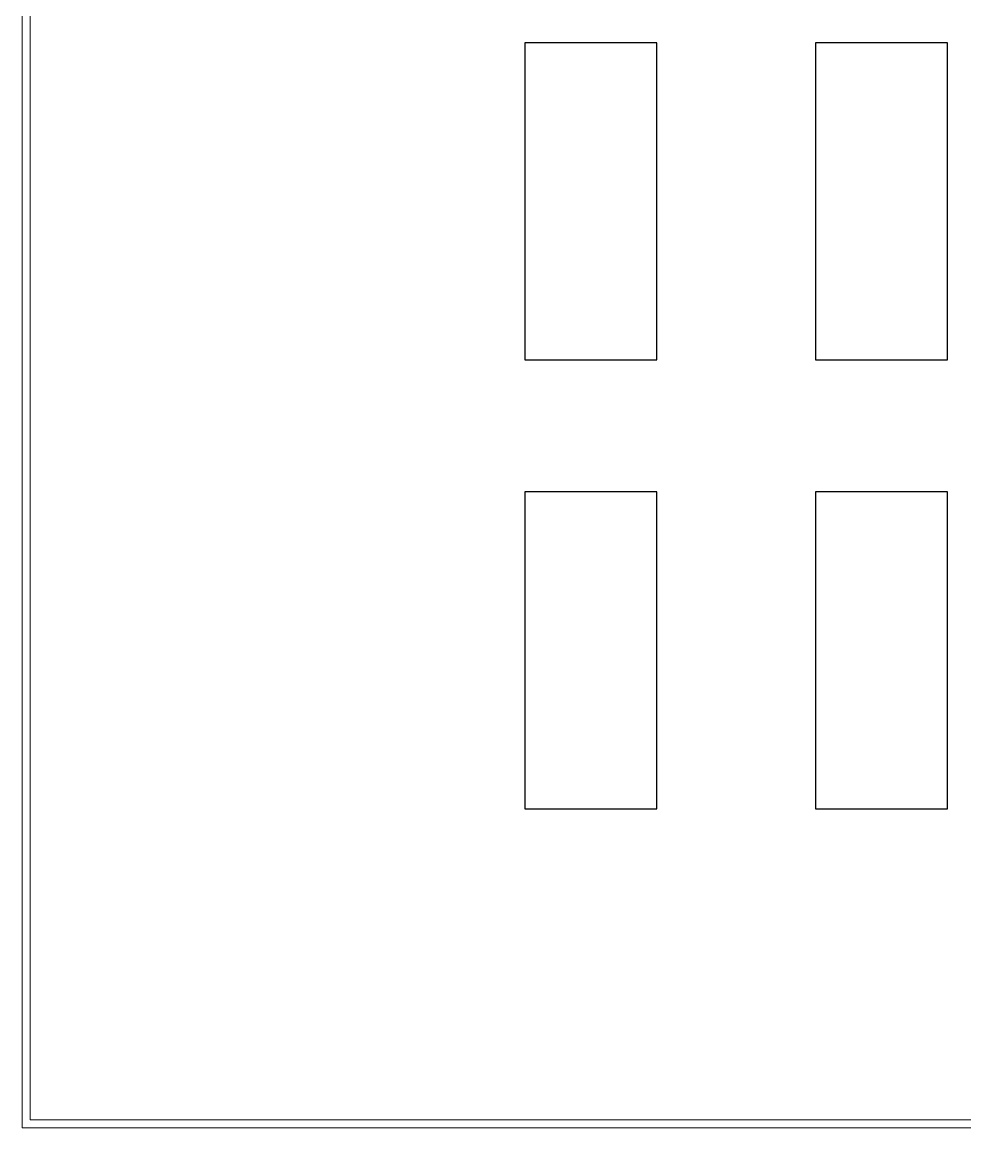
# Model space of a CAD drawing. Header units: millimetres. Extents: x -461 to 1315, y -154 to 152.
# Drawn here: x -319.61 to -301.77, y -154.11 to -133.18 of the extents above; entities that cross this region are included whole.
import ezdxf

# ---------------------------------------------------------------- set-up
doc = ezdxf.new("R2010")
doc.units = ezdxf.units.MM
doc.layers.add('A-WALL', color=253, linetype='Continuous', lineweight=15)
doc.layers.add('C-TRAL', color=212, linetype='Continuous')

msp = doc.modelspace()

# ---------------------------------------------------------------- linework, layer by layer
at = {"layer": 'A-WALL'}
for p, q in [((-319.611, -119.113), (-319.611, -154.113)), ((-319.461, -119.263), (-319.461, -153.963)), ((-311.248, -153.963), (-319.461, -153.963)), ((-311.248, -153.963), (-290.061, -153.963)), ((-319.611, -154.113), (-289.861, -154.113)), ((-319.611, -154.113), (-289.861, -154.113))]:
    msp.add_line(p, q, dxfattribs=at)
at = {"layer": 'C-TRAL'}
for p, q in [((-307.6, -133.576, 0.023), (-310.1, -133.576, 0.023)), ((-310.1, -133.576, 0.023), (-310.1, -139.576, 0.023)), ((-307.6, -139.576, 0.023), (-307.6, -133.576, 0.023)), ((-302.1, -133.576, 0.023), (-304.6, -133.576, 0.023)), ((-304.6, -133.576, 0.023), (-304.6, -139.576, 0.023)), ((-302.1, -139.576, 0.023), (-302.1, -133.576, 0.023)), ((-310.1, -139.576, 0.023), (-307.6, -139.576, 0.023)), ((-304.6, -139.576, 0.023), (-302.1, -139.576, 0.023)), ((-307.6, -142.076), (-310.1, -142.076)), ((-310.1, -142.076), (-310.1, -148.076)), ((-307.6, -148.076), (-307.6, -142.076)), ((-302.1, -142.076), (-304.6, -142.076)), ((-304.6, -142.076), (-304.6, -148.076)), ((-302.1, -148.076), (-302.1, -142.076)), ((-310.1, -148.076), (-307.6, -148.076)), ((-304.6, -148.076), (-302.1, -148.076))]:
    msp.add_line(p, q, dxfattribs=at)

doc.saveas('drawing.dxf')
